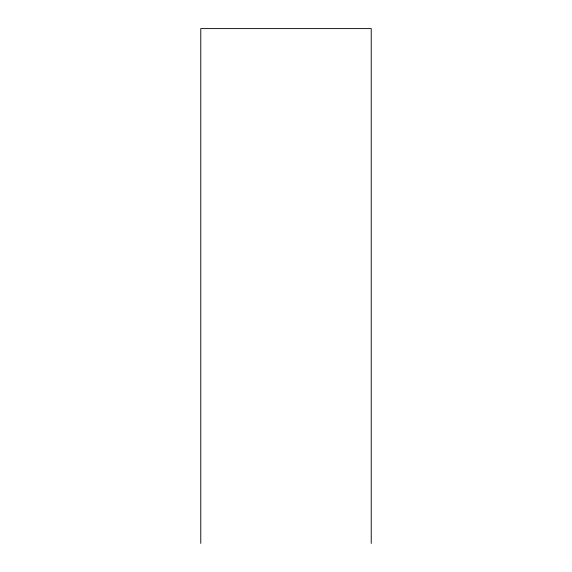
<?xml version="1.0" encoding="UTF-8"?>
<svg xmlns="http://www.w3.org/2000/svg" width="572" height="572" viewBox="0 0 572 572"><rect width="100%" height="100%" fill="white"/><g stroke="black" fill="none" stroke-linecap="round" stroke-linejoin="round"><path stroke-width="0.86" d="M371.228 543.4L371.228 28.6L200.772 28.6L200.772 543.4"/></g></svg>
